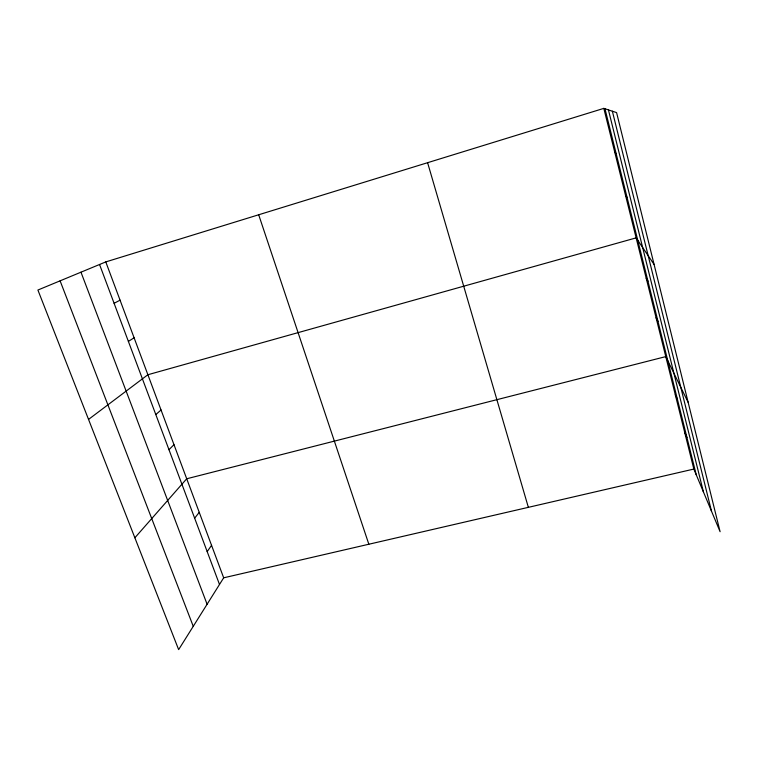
<?xml version="1.0" encoding="UTF-8"?>
<svg xmlns="http://www.w3.org/2000/svg" width="758" height="758" viewBox="0 0 758 758"><rect width="100%" height="100%" fill="white"/><g stroke="black" fill="none" stroke-linecap="round" stroke-linejoin="round"><path stroke-width="1.14" d="M693.845 469.06L223.676 577.814L178.642 649.625L37.9 290.039L105.779 261.908L603.813 108.375L616.586 112.601L720.1 531.718L693.845 469.06L603.813 108.375M207.18 551.606L211.558 545.334M194.654 518.197L199.24 512.323M134.867 537.782L186.714 478.772L665.77 356.611L688.141 402.337M168.977 449.693L173.989 444.671M155.807 414.569L161.047 409.993M88.534 419.42L147.886 374.736L636.142 237.87L654.088 264.457M128.386 341.413L134.1 337.784M114.098 303.295L120.067 300.177M614.804 152.386L616.121 153.476M625.577 195.545L627.046 197.307M646.195 278.186L647.967 281.199M656.077 317.754L657.982 321.364M675.302 394.766L677.462 399.475M684.654 432.25L686.938 437.48M60.1 280.839L193.252 626.326M80.973 272.188L207.095 604.249M99.544 264.485L219.498 584.475M105.779 261.908L223.676 577.814M258.686 214.77L368.843 544.235M427.597 162.695L528.354 507.339M608.428 109.901L703.415 491.904M604.969 108.754L696.242 474.792M612.36 111.199L711.497 511.186"/></g></svg>
